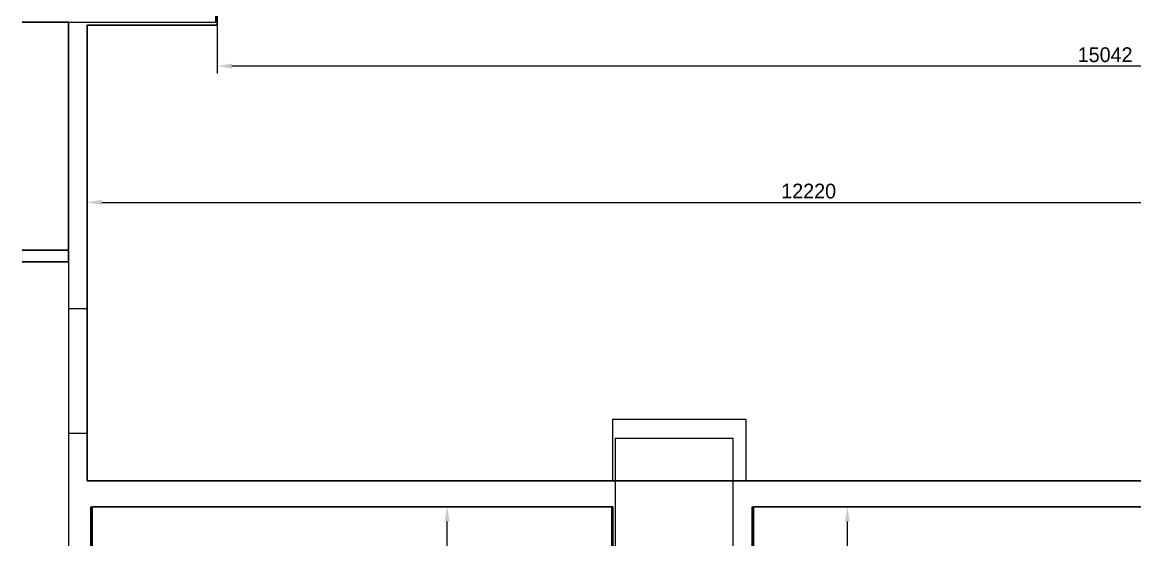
# Model space of a CAD drawing. Header units: millimetres. Extents: x 1372008 to 1411324, y -46445 to -30295.
# Drawn here: x 1394094 to 1403515, y -41955 to -37520 of the extents above; entities that cross this region are included whole.
import ezdxf

# ---------------------------------------------------------------- set-up
doc = ezdxf.new("R2010")
doc.units = ezdxf.units.MM
for name, color, linetype in [('OFFICE_BOUNDARY', 3, 'Continuous'), ('sutun1', 7, 'Continuous'), ('Tavan', 7, 'Continuous')]:
    doc.layers.add(name, color=color, linetype=linetype)

msp = doc.modelspace()

# ---------------------------------------------------------------- linework, layer by layer
at = {"color": 1, "lineweight": 30}
for p, q in [((1395743.6, -37544.8), (1395743.6, -30844.8)), ((1394643.6, -39944.8), (1394643.6, -37544.8)), ((1394643.6, -37544.8), (1395743.6, -37544.8)), ((1394643.6, -41404.8), (1394643.6, -39944.8)), ((1406863.6, -41404.8), (1394643.6, -41404.8)), ((1394685.2, -41954.8), (1394685.2, -41624.8)), ((1394685.2, -41624.8), (1399095.2, -41624.8)), ((1399095.2, -41624.8), (1399095.2, -41954.8)), ((1400285.2, -41954.8), (1400285.2, -41624.8)), ((1400285.2, -41624.8), (1407125.2, -41624.8))]:
    msp.add_line(p, q, dxfattribs=at)
at = {"color": 18, "lineweight": -3, "true_color": 0x000000}
for p, q in [((1395743.6, -37544.8), (1395743.6, -30844.8)), ((1394643.6, -39944.8), (1394643.6, -37544.8)), ((1394643.6, -37544.8), (1395743.6, -37544.8)), ((1394643.6, -41404.8), (1394643.6, -39944.8)), ((1406863.6, -41404.8), (1394643.6, -41404.8)), ((1394675.2, -41954.8), (1394675.2, -41624.8)), ((1394675.2, -41624.8), (1399085.2, -41624.8)), ((1399085.2, -41624.8), (1399085.2, -41954.8)), ((1400275.2, -41954.8), (1400275.2, -41624.8)), ((1400275.2, -41624.8), (1407115.2, -41624.8))]:
    msp.add_line(p, q, dxfattribs=at)
for p, q in [((1395743.6, -37544.8), (1395743.6, -36374.8)), ((1394485.2, -37519.8), (1394485.2, -41954.8)), ((1394643.6, -39944.8), (1394643.6, -37544.8)), ((1394643.6, -37544.8), (1395743.6, -37544.8)), ((1394493.6, -39944.8), (1394643.6, -39944.8)), ((1394675.2, -41954.8), (1394675.2, -41624.8)), ((1394685.2, -41954.8), (1394685.2, -41624.8)), ((1394685.2, -41624.8), (1399095.2, -41624.8)), ((1399095.2, -41624.8), (1399095.2, -41954.8)), ((1399095.2, -41624.8), (1399095.2, -41954.8)), ((1400285.2, -41954.8), (1400285.2, -41624.8)), ((1400285.2, -41954.8), (1400285.2, -41624.8))]:
    msp.add_line(p, q)
at = {"color": 0, "lineweight": -2, "transparency": 16777216}
for p, q in [((1395743.6, -36546.7), (1395743.6, -37953.4)), ((1410660.2, -37890.9), (1395868.6, -37890.9)), ((1394643.6, -39026.9), (1394643.6, -39108.3)), ((1394768.6, -39045.8), (1406738.6, -39045.8)), ((1397360.4, -41624.8), (1397755.1, -41624.8)), ((1401251, -41624.8), (1401018.7, -41624.8))]:
    msp.add_line(p, q, dxfattribs=at)
at = {"color": 18, "lineweight": 30, "true_color": 0x000000}
for p, q in [((1394093.6, -37519.8), (1394485.2, -37519.8)), ((1394485.2, -37519.8), (1394485.2, -39449.8)), ((1394485.2, -39449.8), (1394093.6, -39449.8)), ((1394093.6, -39549.8), (1394485.2, -39549.8))]:
    msp.add_line(p, q, dxfattribs=at)
at = {"color": 0, "lineweight": -2}
for p, q in [((1397692.6, -41954.8), (1397692.6, -41749.8)), ((1401081.2, -41954.8), (1401081.2, -41749.8))]:
    msp.add_line(p, q, dxfattribs=at)
for points in [[(1407063.6, -38754.8), (1407063.6, -38654.8), (1406863.6, -38654.8), (1406863.6, -41404.8), (1400223.6, -41404.8), (1400223.6, -40884.8), (1399093.6, -40884.8), (1399093.6, -41404.8), (1394643.6, -41404.8)], [(1394643.6, -41404.8), (1394643.6, -41004.8), (1394493.6, -41004.8)], [(1400285.2, -41624.8), (1407125.2, -41624.8)]]:
    msp.add_lwpolyline(points)
at = {"color": 1, "lineweight": 30}
msp.add_lwpolyline([(1394485.2, -39549.8), (1394485.2, -39449.8)], dxfattribs=at)
at = {"color": 0, "transparency": 16777216}
for points in [[(1395868.6, -37870.1), (1395868.6, -37911.7), (1395743.6, -37890.9)], [(1394768.6, -39025), (1394768.6, -39066.7), (1394643.6, -39045.8)], [(1397671.8, -41749.8), (1397713.4, -41749.8), (1397692.6, -41624.8)], [(1401060.4, -41749.8), (1401102, -41749.8), (1401081.2, -41624.8)]]:
    msp.add_solid(points, dxfattribs=at)
at = {"layer": 'OFFICE_BOUNDARY'}
msp.add_lwpolyline([(1394643.6, -39944.8), (1394643.6, -37544.8), (1395743.6, -37544.8), (1395743.6, -30844.8), (1408233.6, -30844.8), (1408233.6, -32394.8), (1410773.6, -32394.8), (1410773.6, -41374.8), (1406863.6, -41374.8), (1406863.6, -41404.8), (1394643.6, -41404.8), (1394643.6, -39944.8)], close=True, dxfattribs=at)
at = {"layer": 'sutun1', "color": 134}
for p, q in [((1394093.6, -39549.8), (1394485.2, -39549.8)), ((1394485.2, -39549.8), (1394485.2, -41954.8))]:
    msp.add_line(p, q, dxfattribs=at)
at = {"layer": 'sutun1'}
for p, q in [((1400115.2, -41044.8), (1399115.2, -41044.8)), ((1399115.2, -41044.8), (1399115.2, -41954.8)), ((1400115.2, -41954.8), (1400115.2, -41044.8))]:
    msp.add_line(p, q, dxfattribs=at)
at = {"layer": 'Tavan'}
for p in [(1395730.2, -30824.8), (1394093.6, -37519.8)]:
    msp.add_line(p, (1395730.2, -37519.8), dxfattribs=at)

# ---------------------------------------------------------------- texts
at = {"color": 0, "transparency": 16777216, "char_height": 125, "attachment_point": 5}
for s, insert in [('15042', (1403264.4, -37795.8)), ('12220', (1400753.6, -38950.8))]:
    msp.add_mtext(s, dxfattribs=dict(at, insert=insert))

doc.saveas('drawing.dxf')
